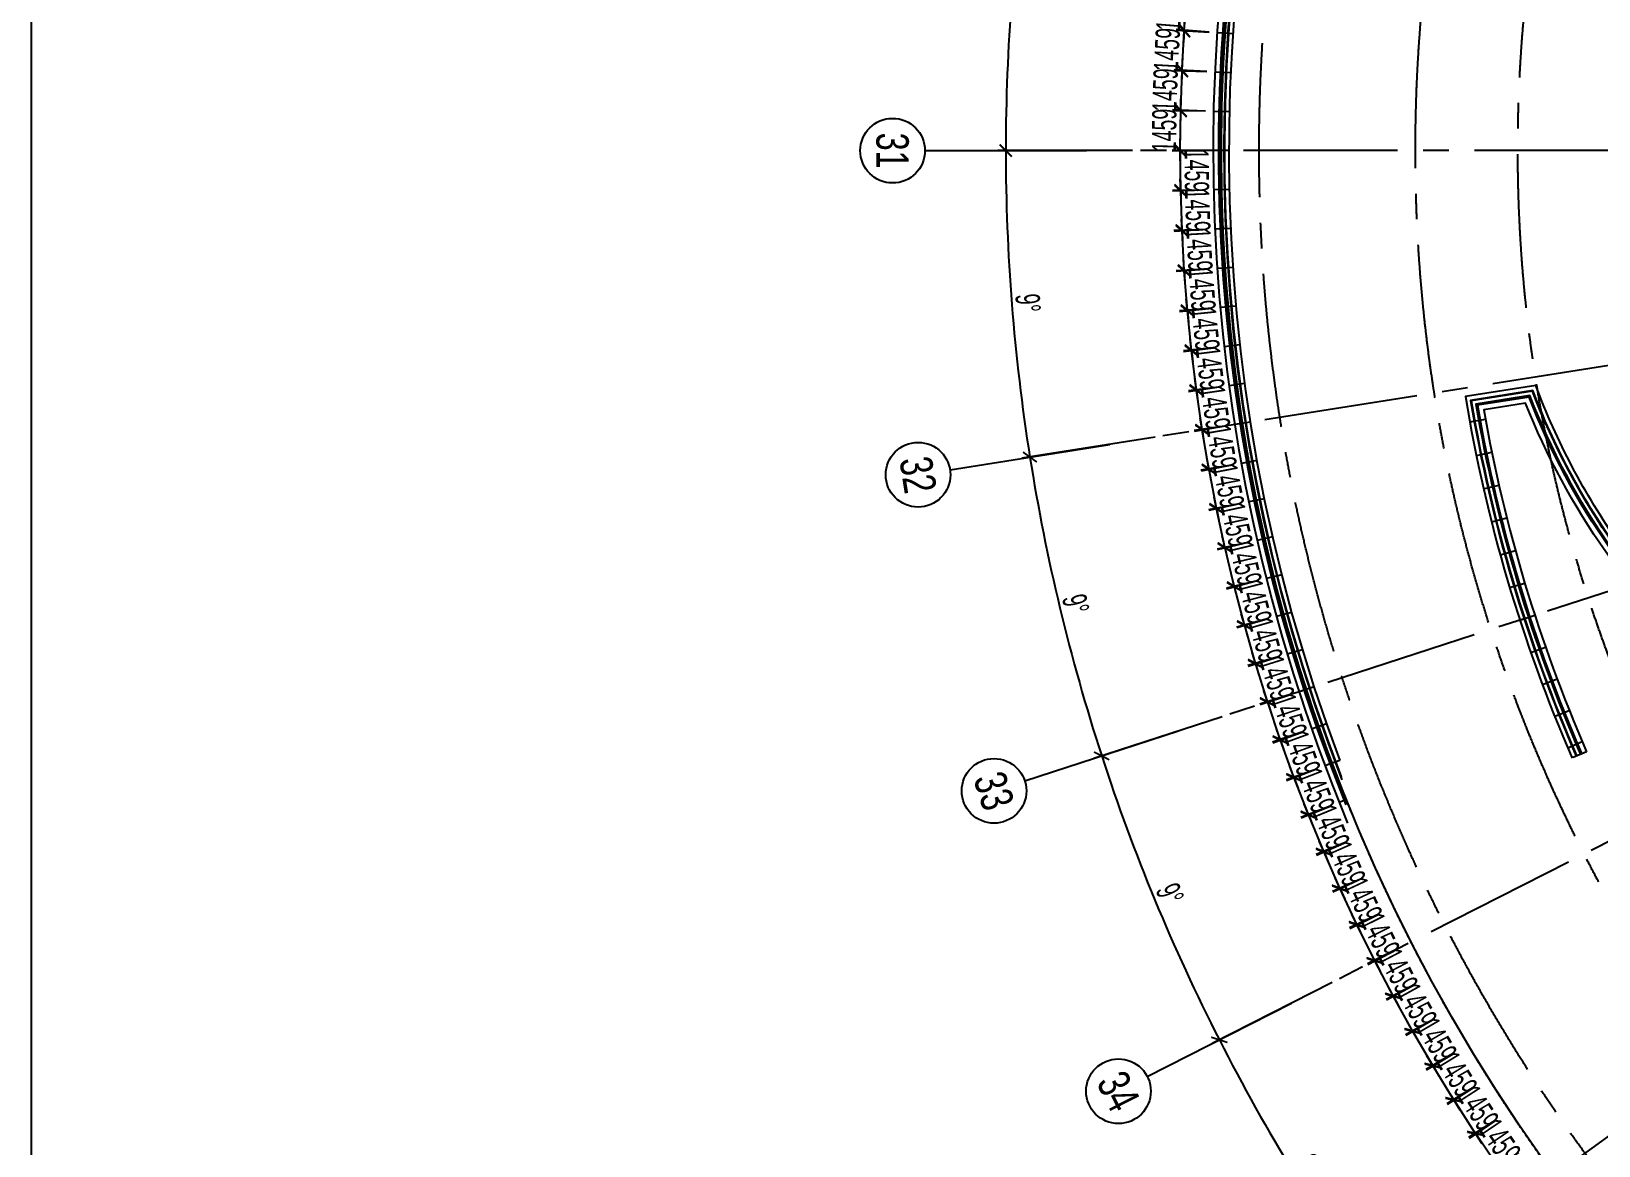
# Model space of a CAD drawing. Extents: x 104132 to 3338343, y -1228862 to 1409848.
# Drawn here: x 1136132 to 1194286, y 59794 to 101156 of the extents above; entities that cross this region are included whole.
import ezdxf
from ezdxf.enums import TextEntityAlignment as Align

# ---------------------------------------------------------------- set-up
doc = ezdxf.new("R2010")
doc.units = 0
doc.linetypes.add('CENTER', pattern=[50.8, 31.75, -6.35, 6.35, -6.35])
doc.linetypes.add('CENTER2', pattern=[28.575, 19.05, -3.175, 3.175, -3.175])
doc.layers.get('0').update_dxf_attribs({"color": 8})
doc.layers.get('Defpoints').update_dxf_attribs({"color": 8})
for name, color, linetype in [('#幕墙线-平面', 8, 'Continuous'), ('#标注', 8, 'Continuous'), ('#轴线', 8, 'CENTER2'), ('A-FLOR-UNDR', 8, 'Continuous'), ('C-SHET-SHBD', 8, 'Continuous'), ('dim', 8, 'Continuous'), ('DOTE', 8, 'CENTER')]:
    doc.layers.add(name, color=color, linetype=linetype)
doc.styles.add('JHZX', font='jrs.shx', dxfattribs={"width": 0.6, "bigfont": 'jhz.shx'})
doc.styles.add('XD2008', font='xd-hzs.shx', dxfattribs={"width": 0.7, "bigfont": 'xd-hztxt.shx'})
doc.dimstyles.new('JZBZ-300', dxfattribs={"dimscale": 300, "dimtxt": 3, "dimasz": 1.5, "dimexe": 1, "dimexo": 1, "dimgap": 0.5, "dimtad": 1, "dimdec": 0, "dimdsep": 46, "dimtxsty": 'JHZX', "dimblk1": 'ARCHTICK', "dimblk2": 'ARCHTICK', "dimsah": 1, "dimcen": 0, "dimclrd": 1, "dimclre": 1, "dimclrt": 2, "dimadec": 3, "dimazin": 2, "dimtfac": 1, "dimtdec": 0, "dimtix": 1, "dimtmove": 0, "dimatfit": 3, "dimfxl": 1, "dimtolj": 1, "dimlwd": -1, "dimlwe": -1, "dimarcsym": 1})

# ---------------------------------------------------------------- blocks, each defined once
blk = doc.blocks.new('_ARCHTICK')
at = {"color": 0, "linetype": 'ByBlock', "const_width": 0.15}
blk.add_lwpolyline([(-0.5, -0.5), (0.5, 0.5)], dxfattribs=at)
blk = doc.blocks.new('*D34')
at = {"layer": '#标注', "color": 1, "ltscale": 300, "transparency": 16777216}
for p, q in [((504305, -136708), (499367, -135926)), ((503468, -147346), (498468, -147346))]:
    blk.add_line(p, q, dxfattribs=at)
blk.add_arc((571468, -147346), 72700, 171, 180, dxfattribs=at)
at = {"layer": 'Defpoints', "color": 0, "ltscale": 300, "transparency": 16777216}
for p in [(504601, -136755), (499166, -139747), (503768, -147346), (571468, -147346)]:
    blk.add_point(p, dxfattribs=at)
at = {"layer": '#标注', "color": 1, "ltscale": 300, "transparency": 16777216, "xscale": 450, "yscale": 450, "zscale": 450}
for p, rotation in [((499663, -135973), 81.00000000000038), ((498768, -147346), 270.0000000000004)]:
    blk.add_blockref('_ARCHTICK', p, dxfattribs=dict(at, rotation=rotation))
at = {"layer": '#标注', "color": 2, "ltscale": 300, "transparency": 16777216, "insert": (498394, -141595), "char_height": 900, "attachment_point": 5, "rotation": 85.5, "style": 'JHZX'}
blk.add_mtext('\\A1;9°', dxfattribs=at)
blk = doc.blocks.new('*D35')
at = {"layer": '#标注', "color": 1, "ltscale": 300, "transparency": 16777216}
for p, q in [((503468, -147346), (498468, -147346)), ((504305, -157983), (499367, -158766))]:
    blk.add_line(p, q, dxfattribs=at)
blk.add_arc((571468, -147346), 72700, 180, 189, dxfattribs=at)
at = {"layer": 'Defpoints', "color": 0, "ltscale": 300, "transparency": 16777216}
for p in [(503768, -147346), (571468, -147346), (498867, -151151), (504601, -157937)]:
    blk.add_point(p, dxfattribs=at)
at = {"layer": '#标注', "color": 1, "ltscale": 300, "transparency": 16777216, "xscale": 450, "yscale": 450, "zscale": 450}
for p, rotation in [((498768, -147346), 90.00000000000037), ((499663, -158719), 279.0000000000001)]:
    blk.add_blockref('_ARCHTICK', p, dxfattribs=dict(at, rotation=rotation))
at = {"layer": '#标注', "color": 2, "ltscale": 300, "transparency": 16777216, "insert": (499590, -153003), "char_height": 900, "attachment_point": 5, "rotation": 274.5, "style": 'JHZX'}
blk.add_mtext('\\A1;9°', dxfattribs=at)
blk = doc.blocks.new('*D36')
at = {"layer": '#标注', "color": 1, "ltscale": 300, "transparency": 16777216}
for p, q in [((504305, -157983), (499367, -158766)), ((506796, -168359), (502041, -169904))]:
    blk.add_line(p, q, dxfattribs=at)
blk.add_arc((571468, -147346), 72700, 189, 198, dxfattribs=at)
at = {"layer": 'Defpoints', "color": 0, "ltscale": 300, "transparency": 16777216}
for p in [(571468, -147346), (504601, -157937), (500357, -162461), (507081, -168266)]:
    blk.add_point(p, dxfattribs=at)
at = {"layer": '#标注', "color": 1, "ltscale": 300, "transparency": 16777216, "xscale": 450, "yscale": 450, "zscale": 450}
for p, rotation in [((499663, -158719), 98.99999999999973), ((502326, -169811), 287.9999999999989)]:
    blk.add_blockref('_ARCHTICK', p, dxfattribs=dict(at, rotation=rotation))
at = {"layer": '#标注', "color": 2, "ltscale": 300, "transparency": 16777216, "insert": (501360, -164177), "char_height": 900, "attachment_point": 5, "rotation": 283.5, "style": 'JHZX'}
blk.add_mtext('\\A1;9°', dxfattribs=at)
blk = doc.blocks.new('*D37')
at = {"layer": '#标注', "color": 1, "ltscale": 300, "transparency": 16777216}
for p, q in [((506796, -168359), (502041, -169904)), ((510879, -178217), (506424, -180487))]:
    blk.add_line(p, q, dxfattribs=at)
blk.add_arc((571468, -147346), 72700, 198, 207, dxfattribs=at)
at = {"layer": 'Defpoints', "color": 0, "ltscale": 300, "transparency": 16777216}
for p in [(571468, -147346), (507081, -168266), (503597, -173399), (511147, -178081)]:
    blk.add_point(p, dxfattribs=at)
at = {"layer": '#标注', "color": 1, "ltscale": 300, "transparency": 16777216, "xscale": 450, "yscale": 450, "zscale": 450}
for p, rotation in [((502326, -169811), 107.9999999999992), ((506692, -180351), 297.0000000000004)]:
    blk.add_blockref('_ARCHTICK', p, dxfattribs=dict(at, rotation=rotation))
at = {"layer": '#标注', "color": 2, "ltscale": 300, "transparency": 16777216, "insert": (504856, -174937), "char_height": 900, "attachment_point": 5, "rotation": 292.5, "style": 'JHZX'}
blk.add_mtext('\\A1;9°', dxfattribs=at)
blk = doc.blocks.new('*D38')
at = {"layer": '#标注', "color": 1, "ltscale": 300, "transparency": 16777216}
for p, q in [((510879, -178217), (506424, -180487)), ((516455, -187315), (512410, -190254))]:
    blk.add_line(p, q, dxfattribs=at)
blk.add_arc((571468, -147346), 72700, 207, 216, dxfattribs=at)
at = {"layer": 'Defpoints', "color": 0, "ltscale": 300, "transparency": 16777216}
for p in [(571468, -147346), (511147, -178081), (508508, -183696), (516697, -187139)]:
    blk.add_point(p, dxfattribs=at)
at = {"layer": '#标注', "color": 1, "ltscale": 300, "transparency": 16777216, "xscale": 450, "yscale": 450, "zscale": 450}
for p, rotation in [((506692, -180351), 117.0000000000004), ((512652, -190078), 306.0000000000014)]:
    blk.add_blockref('_ARCHTICK', p, dxfattribs=dict(at, rotation=rotation))
at = {"layer": '#标注', "color": 2, "ltscale": 300, "transparency": 16777216, "insert": (509993, -185018), "char_height": 900, "attachment_point": 5, "rotation": 301.5, "style": 'JHZX'}
blk.add_mtext('\\A1;9°', dxfattribs=at)
blk = doc.blocks.new('*U1046')
blk.add_line((0, -20), (0, 0))
blk.add_circle((0, -24), 4)
at = {"style": 'JHZX', "width": 0.75}
blk.add_attdef('AXES', text='', height=4, dxfattribs=at).set_placement((0, -24), align=Align.MIDDLE_CENTER)
blk = doc.blocks.new('QWEAFSD')
at = {"layer": '#幕墙线-平面', "ltscale": 300}
for p, q in [((117342, 477115), (117918, 477220)), ((117582, 475873), (118155, 475990)), ((117850, 474636), (118420, 474767)), ((118145, 473406), (118712, 473549)), ((118468, 472183), (119032, 472338)), ((118818, 470967), (119379, 471135)), ((119196, 469759), (119752, 469940)), ((119600, 468560), (120152, 468754)), ((120031, 467371), (120579, 467577)), ((120489, 466191), (121032, 466409)), ((120974, 465023), (121511, 465252))]:
    blk.add_line(p, q, dxfattribs=at)
for points in [[(108552, 491516), (107968, 491556)], [(108471, 490073), (107887, 490099)], [(108422, 488629), (107837, 488642)], [(108406, 487183), (107821, 487183)], [(108422, 485738), (107837, 485725)], [(108471, 484293), (107887, 484267)], [(108552, 482850), (107968, 482811)], [(108665, 481409), (108083, 481357)], [(108811, 479971), (108230, 479906)], [(108989, 478537), (108409, 478458)], [(109199, 477106), (108621, 477015)], [(109441, 475681), (108866, 475577)], [(109715, 474262), (109142, 474145)], [(110021, 472850), (109451, 472719)], [(110359, 471444), (109791, 471301)], [(110727, 470046), (110164, 469891)], [(111128, 468658), (110567, 468489)], [(111559, 467278), (111002, 467097)], [(112021, 465908), (111469, 465715)], [(112514, 464549), (111966, 464344)], [(112719, 463075), (112494, 462984)]]:
    blk.add_lwpolyline(points, dxfattribs=at)
at = {"layer": 'A-FLOR-UNDR', "ltscale": 5}
for points in [[(142563, 534067, 0.209087), (117856, 496800), (118994, 496620, -0.02773), (120130, 499389, -1.115363), (133321, 491235, 0.279733), (131721, 477631, -0.912771), (122385, 472291, -0.058278), (119409, 477812), (117856, 477566, 0.0596), (121675, 464873, 0.0596)], [(140707, 533329, 0.201979), (117370, 496452), (119278, 496150, -0.031036), (120509, 499208, -1.115363), (132990, 491494, 0.279733), (131339, 477456, -0.912771), (122729, 472531, -0.061447), (119678, 478280), (117370, 477915, 0.061505), (121290, 464705, 0.061505)], [(140719, 533312, 0.201886), (117393, 496468), (119264, 496172, -0.030877), (120491, 499216, -1.115363), (133005, 491481, 0.279733), (131357, 477465, -0.912771), (122713, 472520, -0.061294), (119665, 478258), (117393, 477898, 0.061415), (121309, 464713, 0.061415)], [(140357, 532874, 0.198644), (117567, 496593), (119162, 496340, -0.029686), (120355, 499281, -1.115363), (133124, 491389, 0.279733), (131494, 477527, -0.912771), (122590, 472434, -0.060154), (119569, 478091), (117567, 477774, 0.060737), (121446, 464773)], [(140833, 533148, 0.200948), (117624, 496634), (119129, 496396, -0.029292), (120310, 499303, -1.115363), (133163, 491358, 0.279733), (131539, 477548, -0.912771), (122549, 472405, -0.059776), (119537, 478035), (117624, 477732, 0.060511), (121492, 464793)], [(137102, 530812, 0.182509), (117180, 496315), (119391, 495965, -0.032362), (120658, 499137, -1.115363), (132859, 491595, 0.279733), (131189, 477388, -0.912771), (122865, 472626, -0.062718), (119784, 478464), (117180, 478052, 0.062246), (121139, 464639)]]:
    blk.add_lwpolyline(points, format="xyb", dxfattribs=at)
at = {"layer": 'A-FLOR-UNDR'}
blk.add_lwpolyline([(121675, 464873), (121171, 464653)], dxfattribs=at)
at = {"layer": 'A-FLOR-UNDR', "ltscale": 5}
for radius, end in [(65000, 202.58664), (64800, 202.00419), (64750, 201.83199), (64600, 201.19687), (64580, 201.09026), (64415, 200.57143)]:
    blk.add_arc((172821, 487183), radius, 322.26362, end, dxfattribs=at)
blk = doc.blocks.new('*D250')
at = {"layer": '#标注', "color": 1, "ltscale": 300, "transparency": 16777216}
for p, q in [((332667, -336102), (331652, -336788)), ((331900, -336620), (331648, -336247)), ((332717, -337828), (331900, -336620)), ((333484, -337310), (332469, -337996)), ((332717, -337828), (332970, -338201))]:
    blk.add_line(p, q, dxfattribs=at)
at = {"layer": 'Defpoints', "color": 0, "ltscale": 300, "transparency": 16777216}
for p in [(332915, -335933), (331900, -336620), (333732, -337142)]:
    blk.add_point(p, dxfattribs=at)
at = {"layer": '#标注', "color": 1, "ltscale": 300, "transparency": 16777216, "xscale": 450, "yscale": 450, "zscale": 450}
for p, rotation in [((331900, -336620), 304.0714285713916), ((332717, -337828), 124.0714285713916)]:
    blk.add_blockref('_ARCHTICK', p, dxfattribs=dict(at, rotation=rotation))
at = {"layer": '#标注', "color": 2, "ltscale": 300, "transparency": 16777216, "insert": (332806, -336888), "char_height": 900, "attachment_point": 5, "rotation": 304.07143, "style": 'JHZX'}
blk.add_mtext('\\A1;1459', dxfattribs=at)
blk = doc.blocks.new('*D251')
at = {"layer": '#标注', "color": 1, "ltscale": 300, "transparency": 16777216}
for p, q in [((331873, -334870), (330843, -335533)), ((331095, -335371), (330852, -334992)), ((331885, -336597), (331095, -335371)), ((332663, -336096), (331633, -336759)), ((331885, -336597), (332129, -336975))]:
    blk.add_line(p, q, dxfattribs=at)
at = {"layer": 'Defpoints', "color": 0, "ltscale": 300, "transparency": 16777216}
for p in [(332125, -334707), (331095, -335371), (332915, -335933)]:
    blk.add_point(p, dxfattribs=at)
at = {"layer": '#标注', "color": 1, "ltscale": 300, "transparency": 16777216, "xscale": 450, "yscale": 450, "zscale": 450}
for p, rotation in [((331095, -335371), 302.7857142856767), ((331885, -336597), 122.7857142856767)]:
    blk.add_blockref('_ARCHTICK', p, dxfattribs=dict(at, rotation=rotation))
at = {"layer": '#标注', "color": 2, "ltscale": 300, "transparency": 16777216, "insert": (331995, -335659), "char_height": 900, "attachment_point": 5, "rotation": 302.78571, "style": 'JHZX'}
blk.add_mtext('\\A1;1459', dxfattribs=at)
blk = doc.blocks.new('*D252')
at = {"layer": '#标注', "color": 1, "ltscale": 300, "transparency": 16777216}
for p, q in [((331108, -333620), (330063, -334261)), ((330319, -334104), (330083, -333720)), ((331081, -335347), (330319, -334104)), ((331870, -334864), (330825, -335504)), ((331081, -335347), (331316, -335731))]:
    blk.add_line(p, q, dxfattribs=at)
at = {"layer": 'Defpoints', "color": 0, "ltscale": 300, "transparency": 16777216}
for p in [(331363, -333464), (330319, -334104), (332125, -334707)]:
    blk.add_point(p, dxfattribs=at)
at = {"layer": '#标注', "color": 1, "ltscale": 300, "transparency": 16777216, "xscale": 450, "yscale": 450, "zscale": 450}
for p, rotation in [((330319, -334104), 301.4999999999602), ((331081, -335347), 121.4999999999602)]:
    blk.add_blockref('_ARCHTICK', p, dxfattribs=dict(at, rotation=rotation))
at = {"layer": '#标注', "color": 2, "ltscale": 300, "transparency": 16777216, "insert": (331211, -334412), "char_height": 900, "attachment_point": 5, "rotation": 301.5, "style": 'JHZX'}
blk.add_mtext('\\A1;1459', dxfattribs=at)
blk = doc.blocks.new('*D253')
at = {"layer": '#标注', "color": 1, "ltscale": 300, "transparency": 16777216}
for p, q in [((330370, -332354), (329311, -332971)), ((329570, -332820), (329344, -332431)), ((330304, -334080), (329570, -332820)), ((331104, -333615), (330045, -334231)), ((330304, -334080), (330531, -334469))]:
    blk.add_line(p, q, dxfattribs=at)
at = {"layer": 'Defpoints', "color": 0, "ltscale": 300, "transparency": 16777216}
for p in [(330629, -332203), (329570, -332820), (331363, -333464)]:
    blk.add_point(p, dxfattribs=at)
at = {"layer": '#标注', "color": 1, "ltscale": 300, "transparency": 16777216, "xscale": 450, "yscale": 450, "zscale": 450}
for p, rotation in [((329570, -332820), 300.2142857142496), ((330304, -334080), 120.2142857142496)]:
    blk.add_blockref('_ARCHTICK', p, dxfattribs=dict(at, rotation=rotation))
at = {"layer": '#标注', "color": 2, "ltscale": 300, "transparency": 16777216, "insert": (330456, -333148), "char_height": 900, "attachment_point": 5, "rotation": 300.21429, "style": 'JHZX'}
blk.add_mtext('\\A1;1459', dxfattribs=at)
blk = doc.blocks.new('*D254')
at = {"layer": '#标注', "color": 1, "ltscale": 300, "transparency": 16777216}
for p, q in [((329661, -331072), (328589, -331664)), ((328851, -331519), (328634, -331125)), ((329557, -332796), (328851, -331519)), ((330367, -332348), (329294, -332941)), ((329557, -332796), (329775, -333190))]:
    blk.add_line(p, q, dxfattribs=at)
at = {"layer": 'Defpoints', "color": 0, "ltscale": 300, "transparency": 16777216}
for p in [(329924, -330927), (328851, -331519), (330629, -332203)]:
    blk.add_point(p, dxfattribs=at)
at = {"layer": '#标注', "color": 1, "ltscale": 300, "transparency": 16777216, "xscale": 450, "yscale": 450, "zscale": 450}
for p, rotation in [((328851, -331519), 298.9285714285406), ((329557, -332796), 118.9285714285406)]:
    blk.add_blockref('_ARCHTICK', p, dxfattribs=dict(at, rotation=rotation))
at = {"layer": '#标注', "color": 2, "ltscale": 300, "transparency": 16777216, "insert": (329729, -331867), "char_height": 900, "attachment_point": 5, "rotation": 298.92857, "style": 'JHZX'}
blk.add_mtext('\\A1;1459', dxfattribs=at)
blk = doc.blocks.new('*D255')
at = {"layer": '#标注', "color": 1, "ltscale": 300, "transparency": 16777216}
for p, q in [((328981, -329774), (327896, -330342)), ((328162, -330203), (327953, -329804)), ((328838, -331495), (328162, -330203)), ((329658, -331066), (328573, -331634)), ((328838, -331495), (329047, -331894))]:
    blk.add_line(p, q, dxfattribs=at)
at = {"layer": 'Defpoints', "color": 0, "ltscale": 300, "transparency": 16777216}
for p in [(329247, -329635), (328162, -330203), (329924, -330927)]:
    blk.add_point(p, dxfattribs=at)
at = {"layer": '#标注', "color": 1, "ltscale": 300, "transparency": 16777216, "xscale": 450, "yscale": 450, "zscale": 450}
for p, rotation in [((328162, -330203), 297.6428571428206), ((328838, -331495), 117.6428571428206)]:
    blk.add_blockref('_ARCHTICK', p, dxfattribs=dict(at, rotation=rotation))
at = {"layer": '#标注', "color": 2, "ltscale": 300, "transparency": 16777216, "insert": (329032, -330571), "char_height": 900, "attachment_point": 5, "rotation": 297.64286, "style": 'JHZX'}
blk.add_mtext('\\A1;1459', dxfattribs=at)
blk = doc.blocks.new('*D256')
at = {"layer": '#标注', "color": 1, "ltscale": 300, "transparency": 16777216}
for p, q in [((328331, -328461), (327233, -329005)), ((327502, -328872), (327302, -328468)), ((328149, -330179), (327502, -328872)), ((328978, -329768), (327880, -330312)), ((328149, -330179), (328349, -330582))]:
    blk.add_line(p, q, dxfattribs=at)
at = {"layer": 'Defpoints', "color": 0, "ltscale": 300, "transparency": 16777216}
for p in [(328600, -328328), (327502, -328872), (329247, -329635)]:
    blk.add_point(p, dxfattribs=at)
at = {"layer": '#标注', "color": 1, "ltscale": 300, "transparency": 16777216, "xscale": 450, "yscale": 450, "zscale": 450}
for p, rotation in [((327502, -328872), 296.3571428571091), ((328149, -330179), 116.3571428571091)]:
    blk.add_blockref('_ARCHTICK', p, dxfattribs=dict(at, rotation=rotation))
at = {"layer": '#标注', "color": 2, "ltscale": 300, "transparency": 16777216, "insert": (328363, -329259), "char_height": 900, "attachment_point": 5, "rotation": 296.35714, "style": 'JHZX'}
blk.add_mtext('\\A1;1459', dxfattribs=at)
blk = doc.blocks.new('*D257')
at = {"layer": '#标注', "color": 1, "ltscale": 300, "transparency": 16777216}
for p, q in [((327710, -327134), (326600, -327653)), ((326872, -327526), (326681, -327118)), ((327490, -328847), (326872, -327526)), ((328328, -328455), (327218, -328974)), ((327490, -328847), (327680, -329254))]:
    blk.add_line(p, q, dxfattribs=at)
at = {"layer": 'Defpoints', "color": 0, "ltscale": 300, "transparency": 16777216}
for p in [(327981, -327006), (326872, -327526), (328600, -328328)]:
    blk.add_point(p, dxfattribs=at)
at = {"layer": '#标注', "color": 1, "ltscale": 300, "transparency": 16777216, "xscale": 450, "yscale": 450, "zscale": 450}
for p, rotation in [((326872, -327526), 295.0714285713975), ((327490, -328847), 115.0714285713975)]:
    blk.add_blockref('_ARCHTICK', p, dxfattribs=dict(at, rotation=rotation))
at = {"layer": '#标注', "color": 2, "ltscale": 300, "transparency": 16777216, "insert": (327724, -327932), "char_height": 900, "attachment_point": 5, "rotation": 295.07143, "style": 'JHZX'}
blk.add_mtext('\\A1;1459', dxfattribs=at)
blk = doc.blocks.new('*D258')
at = {"layer": '#标注', "color": 1, "ltscale": 300, "transparency": 16777216}
for p, q in [((327119, -325793), (325997, -326287)), ((326272, -326166), (326090, -325754)), ((326860, -327501), (326272, -326166)), ((327707, -327127), (326586, -327622)), ((326860, -327501), (327042, -327912))]:
    blk.add_line(p, q, dxfattribs=at)
at = {"layer": 'Defpoints', "color": 0, "ltscale": 300, "transparency": 16777216}
for p in [(326272, -326166), (327393, -325672), (327981, -327006)]:
    blk.add_point(p, dxfattribs=at)
at = {"layer": '#标注', "color": 1, "ltscale": 300, "transparency": 16777216, "xscale": 450, "yscale": 450, "zscale": 450}
for p, rotation in [((326272, -326166), 293.7857142856848), ((326860, -327501), 113.7857142856848)]:
    blk.add_blockref('_ARCHTICK', p, dxfattribs=dict(at, rotation=rotation))
at = {"layer": '#标注', "color": 2, "ltscale": 300, "transparency": 16777216, "insert": (327115, -326591), "char_height": 900, "attachment_point": 5, "rotation": 293.78571, "style": 'JHZX'}
blk.add_mtext('\\A1;1459', dxfattribs=at)
blk = doc.blocks.new('*D259')
at = {"layer": '#标注', "color": 1, "ltscale": 300, "transparency": 16777216}
for p, q in [((326558, -324439), (325426, -324908)), ((325703, -324793), (325531, -324377)), ((326261, -326141), (325703, -324793)), ((327116, -325787), (325984, -326255)), ((326261, -326141), (326433, -326556))]:
    blk.add_line(p, q, dxfattribs=at)
at = {"layer": 'Defpoints', "color": 0, "ltscale": 300, "transparency": 16777216}
for p in [(326835, -324324), (325703, -324793), (327393, -325672)]:
    blk.add_point(p, dxfattribs=at)
at = {"layer": '#标注', "color": 1, "ltscale": 300, "transparency": 16777216, "xscale": 450, "yscale": 450, "zscale": 450}
for p, rotation in [((325703, -324793), 292.4999999999685), ((326261, -326141), 112.4999999999685)]:
    blk.add_blockref('_ARCHTICK', p, dxfattribs=dict(at, rotation=rotation))
at = {"layer": '#标注', "color": 2, "ltscale": 300, "transparency": 16777216, "insert": (326536, -325237), "char_height": 900, "attachment_point": 5, "rotation": 292.5, "style": 'JHZX'}
blk.add_mtext('\\A1;1459', dxfattribs=at)
blk = doc.blocks.new('*D260')
at = {"layer": '#标注', "color": 1, "ltscale": 300, "transparency": 16777216}
for p, q in [((326028, -323073), (324885, -323516)), ((325165, -323408), (325002, -322988)), ((325693, -324768), (325165, -323408)), ((326555, -324433), (325413, -324876)), ((325693, -324768), (325856, -325187))]:
    blk.add_line(p, q, dxfattribs=at)
at = {"layer": 'Defpoints', "color": 0, "ltscale": 300, "transparency": 16777216}
for p in [(326307, -322965), (325165, -323408), (326835, -324324)]:
    blk.add_point(p, dxfattribs=at)
at = {"layer": '#标注', "color": 1, "ltscale": 300, "transparency": 16777216, "xscale": 450, "yscale": 450, "zscale": 450}
for p, rotation in [((325165, -323408), 291.2142857142547), ((325693, -324768), 111.2142857142547)]:
    blk.add_blockref('_ARCHTICK', p, dxfattribs=dict(at, rotation=rotation))
at = {"layer": '#标注', "color": 2, "ltscale": 300, "transparency": 16777216, "insert": (325988, -323871), "char_height": 900, "attachment_point": 5, "rotation": 291.21429, "style": 'JHZX'}
blk.add_mtext('\\A1;1459', dxfattribs=at)
blk = doc.blocks.new('*D261')
at = {"layer": '#标注', "color": 1, "ltscale": 300, "transparency": 16777216}
for p, q in [((324658, -322011), (324505, -321588)), ((325528, -321696), (324376, -322113)), ((325155, -323382), (324658, -322011)), ((326025, -323067), (324873, -323484)), ((325155, -323382), (325309, -323805))]:
    blk.add_line(p, q, dxfattribs=at)
at = {"layer": 'Defpoints', "color": 0, "ltscale": 300, "transparency": 16777216}
for p in [(324658, -322011), (325810, -321593), (326307, -322965)]:
    blk.add_point(p, dxfattribs=at)
at = {"layer": '#标注', "color": 1, "ltscale": 300, "transparency": 16777216, "xscale": 450, "yscale": 450, "zscale": 450}
for p, rotation in [((324658, -322011), 289.9285714285412), ((325155, -323382), 109.9285714285412)]:
    blk.add_blockref('_ARCHTICK', p, dxfattribs=dict(at, rotation=rotation))
at = {"layer": '#标注', "color": 2, "ltscale": 300, "transparency": 16777216, "insert": (325471, -322492), "char_height": 900, "attachment_point": 5, "rotation": 289.92857, "style": 'JHZX'}
blk.add_mtext('\\A1;1459', dxfattribs=at)
blk = doc.blocks.new('*D262')
at = {"layer": '#标注', "color": 1, "ltscale": 300, "transparency": 16777216}
for p, q in [((325060, -320307), (323899, -320699)), ((324183, -320603), (324039, -320177)), ((324649, -321985), (324183, -320603)), ((325526, -321689), (324365, -322081)), ((324649, -321985), (324793, -322411))]:
    blk.add_line(p, q, dxfattribs=at)
at = {"layer": 'Defpoints', "color": 0, "ltscale": 300, "transparency": 16777216}
for p in [(325344, -320211), (324183, -320603), (325810, -321593)]:
    blk.add_point(p, dxfattribs=at)
at = {"layer": '#标注', "color": 1, "ltscale": 300, "transparency": 16777216, "xscale": 450, "yscale": 450, "zscale": 450}
for p, rotation in [((324183, -320603), 288.6428571428278), ((324649, -321985), 108.6428571428279)]:
    blk.add_blockref('_ARCHTICK', p, dxfattribs=dict(at, rotation=rotation))
at = {"layer": '#标注', "color": 2, "ltscale": 300, "transparency": 16777216, "insert": (324984, -321102), "char_height": 900, "attachment_point": 5, "rotation": 288.64286, "style": 'JHZX'}
blk.add_mtext('\\A1;1459', dxfattribs=at)
blk = doc.blocks.new('*D263')
at = {"layer": '#标注', "color": 1, "ltscale": 300, "transparency": 16777216}
for p, q in [((324622, -318909), (323453, -319274)), ((323739, -319185), (323605, -318755)), ((324174, -320577), (323739, -319185)), ((325057, -320301), (323888, -320666)), ((324174, -320577), (324309, -321006))]:
    blk.add_line(p, q, dxfattribs=at)
at = {"layer": 'Defpoints', "color": 0, "ltscale": 300, "transparency": 16777216}
for p in [(323739, -319185), (324909, -318819), (325344, -320211)]:
    blk.add_point(p, dxfattribs=at)
at = {"layer": '#标注', "color": 1, "ltscale": 300, "transparency": 16777216, "xscale": 450, "yscale": 450, "zscale": 450}
for p, rotation in [((323739, -319185), 287.3571428571151), ((324174, -320577), 107.3571428571151)]:
    blk.add_blockref('_ARCHTICK', p, dxfattribs=dict(at, rotation=rotation))
at = {"layer": '#标注', "color": 2, "ltscale": 300, "transparency": 16777216, "insert": (324529, -319702), "char_height": 900, "attachment_point": 5, "rotation": 287.35714, "style": 'JHZX'}
blk.add_mtext('\\A1;1459', dxfattribs=at)
blk = doc.blocks.new('*D264')
at = {"layer": '#标注', "color": 1, "ltscale": 300, "transparency": 16777216}
for p, q in [((324217, -317501), (323039, -317840)), ((323328, -317757), (323203, -317324)), ((323731, -319158), (323328, -317757)), ((324620, -318902), (323443, -319241)), ((323731, -319158), (323856, -319591))]:
    blk.add_line(p, q, dxfattribs=at)
at = {"layer": 'Defpoints', "color": 0, "ltscale": 300, "transparency": 16777216}
for p in [(324505, -317418), (323328, -317757), (324909, -318819)]:
    blk.add_point(p, dxfattribs=at)
at = {"layer": '#标注', "color": 1, "ltscale": 300, "transparency": 16777216, "xscale": 450, "yscale": 450, "zscale": 450}
for p, rotation in [((323328, -317757), 286.0714285714035), ((323731, -319158), 106.0714285714035)]:
    blk.add_blockref('_ARCHTICK', p, dxfattribs=dict(at, rotation=rotation))
at = {"layer": '#标注', "color": 2, "ltscale": 300, "transparency": 16777216, "insert": (324106, -318291), "char_height": 900, "attachment_point": 5, "rotation": 286.07143, "style": 'JHZX'}
blk.add_mtext('\\A1;1459', dxfattribs=at)
blk = doc.blocks.new('*D265')
at = {"layer": '#标注', "color": 1, "ltscale": 300, "transparency": 16777216}
for p, q in [((323843, -316084), (322658, -316397)), ((322948, -316320), (322833, -315885)), ((323320, -317730), (322948, -316320)), ((324215, -317494), (323030, -317807)), ((323320, -317730), (323435, -318165))]:
    blk.add_line(p, q, dxfattribs=at)
at = {"layer": 'Defpoints', "color": 0, "ltscale": 300, "transparency": 16777216}
for p in [(322948, -316320), (324133, -316007), (324505, -317418)]:
    blk.add_point(p, dxfattribs=at)
at = {"layer": '#标注', "color": 1, "ltscale": 300, "transparency": 16777216, "xscale": 450, "yscale": 450, "zscale": 450}
for p, rotation in [((322948, -316320), 284.7857142856896), ((323320, -317730), 104.7857142856896)]:
    blk.add_blockref('_ARCHTICK', p, dxfattribs=dict(at, rotation=rotation))
at = {"layer": '#标注', "color": 2, "ltscale": 300, "transparency": 16777216, "insert": (323714, -316872), "char_height": 900, "attachment_point": 5, "rotation": 284.78571, "style": 'JHZX'}
blk.add_mtext('\\A1;1459', dxfattribs=at)
blk = doc.blocks.new('*D266')
at = {"layer": '#标注', "color": 1, "ltscale": 300, "transparency": 16777216}
for p, q in [((322601, -314875), (322496, -314438)), ((323500, -314659), (322309, -314945)), ((322941, -316293), (322601, -314875)), ((323841, -316077), (322650, -316363)), ((322941, -316293), (323046, -316731))]:
    blk.add_line(p, q, dxfattribs=at)
at = {"layer": 'Defpoints', "color": 0, "ltscale": 300, "transparency": 16777216}
for p in [(323792, -314589), (322601, -314875), (324133, -316007)]:
    blk.add_point(p, dxfattribs=at)
at = {"layer": '#标注', "color": 1, "ltscale": 300, "transparency": 16777216, "xscale": 450, "yscale": 450, "zscale": 450}
for p, rotation in [((322601, -314875), 283.4999999999703), ((322941, -316293), 103.4999999999703)]:
    blk.add_blockref('_ARCHTICK', p, dxfattribs=dict(at, rotation=rotation))
at = {"layer": '#标注', "color": 2, "ltscale": 300, "transparency": 16777216, "insert": (323354, -315444), "char_height": 900, "attachment_point": 5, "rotation": 283.5, "style": 'JHZX'}
blk.add_mtext('\\A1;1459', dxfattribs=at)
blk = doc.blocks.new('*D267')
at = {"layer": '#标注', "color": 1, "ltscale": 300, "transparency": 16777216}
for p, q in [((323190, -313227), (321993, -313486)), ((322286, -313423), (322191, -312983)), ((322595, -314848), (322286, -313423)), ((323499, -314653), (322301, -314912)), ((322595, -314848), (322690, -315288))]:
    blk.add_line(p, q, dxfattribs=at)
at = {"layer": 'Defpoints', "color": 0, "ltscale": 300, "transparency": 16777216}
for p in [(322286, -313423), (323484, -313163), (323792, -314589)]:
    blk.add_point(p, dxfattribs=at)
at = {"layer": '#标注', "color": 1, "ltscale": 300, "transparency": 16777216, "xscale": 450, "yscale": 450, "zscale": 450}
for p, rotation in [((322286, -313423), 282.2142857142512), ((322595, -314848), 102.2142857142512)]:
    blk.add_blockref('_ARCHTICK', p, dxfattribs=dict(at, rotation=rotation))
at = {"layer": '#标注', "color": 2, "ltscale": 300, "transparency": 16777216, "insert": (323027, -314009), "char_height": 900, "attachment_point": 5, "rotation": 282.21429, "style": 'JHZX'}
blk.add_mtext('\\A1;1459', dxfattribs=at)
blk = doc.blocks.new('*D268')
at = {"layer": '#标注', "color": 1, "ltscale": 300, "transparency": 16777216}
for p, q in [((322004, -311964), (321919, -311522)), ((322913, -311788), (321709, -312021)), ((322281, -313396), (322004, -311964)), ((323189, -313220), (321986, -313453)), ((322281, -313396), (322366, -313838))]:
    blk.add_line(p, q, dxfattribs=at)
at = {"layer": 'Defpoints', "color": 0, "ltscale": 300, "transparency": 16777216}
for p in [(322004, -311964), (323207, -311731), (323484, -313163)]:
    blk.add_point(p, dxfattribs=at)
at = {"layer": '#标注', "color": 1, "ltscale": 300, "transparency": 16777216, "xscale": 450, "yscale": 450, "zscale": 450}
for p, rotation in [((322004, -311964), 280.9285714285499), ((322281, -313396), 100.9285714285499)]:
    blk.add_blockref('_ARCHTICK', p, dxfattribs=dict(at, rotation=rotation))
at = {"layer": '#标注', "color": 2, "ltscale": 300, "transparency": 16777216, "insert": (322731, -312566), "char_height": 900, "attachment_point": 5, "rotation": 280.92857, "style": 'JHZX'}
blk.add_mtext('\\A1;1459', dxfattribs=at)
blk = doc.blocks.new('*D269')
at = {"layer": '#标注', "color": 1, "ltscale": 300, "transparency": 16777216}
for p, q in [((322667, -310344), (321459, -310549)), ((321755, -310499), (321679, -310055)), ((321999, -311937), (321755, -310499)), ((322911, -311782), (321703, -311987)), ((321999, -311937), (322074, -312380))]:
    blk.add_line(p, q, dxfattribs=at)
at = {"layer": 'Defpoints', "color": 0, "ltscale": 300, "transparency": 16777216}
for p in [(321755, -310499), (322963, -310293), (323207, -311731)]:
    blk.add_point(p, dxfattribs=at)
at = {"layer": '#标注', "color": 1, "ltscale": 300, "transparency": 16777216, "xscale": 450, "yscale": 450, "zscale": 450}
for p, rotation in [((321755, -310499), 279.6428571428341), ((321999, -311937), 99.6428571428341)]:
    blk.add_blockref('_ARCHTICK', p, dxfattribs=dict(at, rotation=rotation))
at = {"layer": '#标注', "color": 2, "ltscale": 300, "transparency": 16777216, "insert": (322468, -311117), "char_height": 900, "attachment_point": 5, "rotation": 279.64286, "style": 'JHZX'}
blk.add_mtext('\\A1;1459', dxfattribs=at)
blk = doc.blocks.new('*D270')
at = {"layer": '#标注', "color": 1, "ltscale": 300, "transparency": 16777216}
for p, q in [((321538, -309028), (321473, -308583)), ((322454, -308894), (321242, -309072)), ((321750, -310471), (321538, -309028)), ((322666, -310337), (321454, -310515)), ((321750, -310471), (321816, -310917))]:
    blk.add_line(p, q, dxfattribs=at)
at = {"layer": 'Defpoints', "color": 0, "ltscale": 300, "transparency": 16777216}
for p in [(321538, -309028), (322751, -308850), (322963, -310293)]:
    blk.add_point(p, dxfattribs=at)
at = {"layer": '#标注', "color": 1, "ltscale": 300, "transparency": 16777216, "xscale": 450, "yscale": 450, "zscale": 450}
for p, rotation in [((321538, -309028), 278.357142857125), ((321750, -310471), 98.35714285712496)]:
    blk.add_blockref('_ARCHTICK', p, dxfattribs=dict(at, rotation=rotation))
at = {"layer": '#标注', "color": 2, "ltscale": 300, "transparency": 16777216, "insert": (322238, -309663), "char_height": 900, "attachment_point": 5, "rotation": 278.35714, "style": 'JHZX'}
blk.add_mtext('\\A1;1459', dxfattribs=at)
blk = doc.blocks.new('*D271')
at = {"layer": '#标注', "color": 1, "ltscale": 300, "transparency": 16777216}
for p, q in [((322273, -307440), (321058, -307591)), ((321355, -307554), (321300, -307107)), ((321535, -309001), (321355, -307554)), ((322453, -308887), (321237, -309038)), ((321535, -309001), (321590, -309448))]:
    blk.add_line(p, q, dxfattribs=at)
at = {"layer": 'Defpoints', "color": 0, "ltscale": 300, "transparency": 16777216}
for p in [(321355, -307554), (322571, -307403), (322751, -308850)]:
    blk.add_point(p, dxfattribs=at)
at = {"layer": '#标注', "color": 1, "ltscale": 300, "transparency": 16777216, "xscale": 450, "yscale": 450, "zscale": 450}
for p, rotation in [((321355, -307554), 277.0714285714004), ((321535, -309001), 97.07142857140036)]:
    blk.add_blockref('_ARCHTICK', p, dxfattribs=dict(at, rotation=rotation))
at = {"layer": '#标注', "color": 2, "ltscale": 300, "transparency": 16777216, "insert": (322040, -308204), "char_height": 900, "attachment_point": 5, "rotation": 277.07143, "style": 'JHZX'}
blk.add_mtext('\\A1;1459', dxfattribs=at)
blk = doc.blocks.new('*D272')
at = {"layer": '#标注', "color": 1, "ltscale": 300, "transparency": 16777216}
for p, q in [((321205, -306075), (321160, -305628)), ((322126, -305982), (320907, -306105)), ((321352, -307526), (321205, -306075)), ((322273, -307433), (321054, -307557)), ((321352, -307526), (321398, -307974))]:
    blk.add_line(p, q, dxfattribs=at)
at = {"layer": 'Defpoints', "color": 0, "ltscale": 300, "transparency": 16777216}
for p in [(321205, -306075), (322424, -305952), (322571, -307403)]:
    blk.add_point(p, dxfattribs=at)
at = {"layer": '#标注', "color": 1, "ltscale": 300, "transparency": 16777216, "xscale": 450, "yscale": 450, "zscale": 450}
for p, rotation in [((321205, -306075), 275.7857142856965), ((321352, -307526), 95.78571428569643)]:
    blk.add_blockref('_ARCHTICK', p, dxfattribs=dict(at, rotation=rotation))
at = {"layer": '#标注', "color": 2, "ltscale": 300, "transparency": 16777216, "insert": (321876, -306740), "char_height": 900, "attachment_point": 5, "rotation": 275.78571, "style": 'JHZX'}
blk.add_mtext('\\A1;1459', dxfattribs=at)
blk = doc.blocks.new('*D273')
at = {"layer": '#标注', "color": 1, "ltscale": 300, "transparency": 16777216}
for p, q in [((321088, -304594), (321053, -304145)), ((322011, -304521), (320789, -304617)), ((321203, -306048), (321088, -304594)), ((322125, -305975), (320904, -306071)), ((321203, -306048), (321238, -306496))]:
    blk.add_line(p, q, dxfattribs=at)
at = {"layer": 'Defpoints', "color": 0, "ltscale": 300, "transparency": 16777216}
for p in [(321088, -304594), (322310, -304498), (322424, -305952)]:
    blk.add_point(p, dxfattribs=at)
at = {"layer": '#标注', "color": 1, "ltscale": 300, "transparency": 16777216, "xscale": 450, "yscale": 450, "zscale": 450}
for p, rotation in [((321088, -304594), 274.4999999999751), ((321203, -306048), 94.49999999997509)]:
    blk.add_blockref('_ARCHTICK', p, dxfattribs=dict(at, rotation=rotation))
at = {"layer": '#标注', "color": 2, "ltscale": 300, "transparency": 16777216, "insert": (321744, -305274), "char_height": 900, "attachment_point": 5, "rotation": 274.5, "style": 'JHZX'}
blk.add_mtext('\\A1;1459', dxfattribs=at)
blk = doc.blocks.new('*D274')
at = {"layer": '#标注', "color": 1, "ltscale": 300, "transparency": 16777216}
for p, q in [((321005, -303110), (320979, -302661)), ((321928, -303058), (320705, -303127)), ((321086, -304566), (321005, -303110)), ((322010, -304514), (320787, -304583)), ((321086, -304566), (321112, -305016))]:
    blk.add_line(p, q, dxfattribs=at)
at = {"layer": 'Defpoints', "color": 0, "ltscale": 300, "transparency": 16777216}
for p in [(321005, -303110), (322228, -303041), (322310, -304498)]:
    blk.add_point(p, dxfattribs=at)
at = {"layer": '#标注', "color": 1, "ltscale": 300, "transparency": 16777216, "xscale": 450, "yscale": 450, "zscale": 450}
for p, rotation in [((321005, -303110), 273.2142857142585), ((321086, -304566), 93.21428571425851)]:
    blk.add_blockref('_ARCHTICK', p, dxfattribs=dict(at, rotation=rotation))
at = {"layer": '#标注', "color": 2, "ltscale": 300, "transparency": 16777216, "insert": (321645, -303805), "char_height": 900, "attachment_point": 5, "rotation": 273.21429, "style": 'JHZX'}
blk.add_mtext('\\A1;1459', dxfattribs=at)
blk = doc.blocks.new('*D275')
at = {"layer": '#标注', "color": 1, "ltscale": 300, "transparency": 16777216}
for p, q in [((320954, -301625), (320939, -301175)), ((321879, -301594), (320654, -301635)), ((321003, -303083), (320954, -301625)), ((321928, -303051), (320704, -303093)), ((321003, -303083), (321018, -303532))]:
    blk.add_line(p, q, dxfattribs=at)
at = {"layer": 'Defpoints', "color": 0, "ltscale": 300, "transparency": 16777216}
for p in [(320954, -301625), (322179, -301584), (322228, -303041)]:
    blk.add_point(p, dxfattribs=at)
at = {"layer": '#标注', "color": 1, "ltscale": 300, "transparency": 16777216, "xscale": 450, "yscale": 450, "zscale": 450}
for p, rotation in [((320954, -301625), 271.9285714285534), ((321003, -303083), 91.92857142855344)]:
    blk.add_blockref('_ARCHTICK', p, dxfattribs=dict(at, rotation=rotation))
at = {"layer": '#标注', "color": 2, "ltscale": 300, "transparency": 16777216, "insert": (321578, -302334), "char_height": 900, "attachment_point": 5, "rotation": 271.92857, "style": 'JHZX'}
blk.add_mtext('\\A1;1459', dxfattribs=at)
blk = doc.blocks.new('*D276')
at = {"layer": '#标注', "color": 1, "ltscale": 300, "transparency": 16777216}
for p, q in [((320937, -300139), (320932, -299689)), ((321863, -300129), (320637, -300142)), ((320954, -301597), (320937, -300139)), ((321879, -301587), (320654, -301601)), ((320954, -301597), (320959, -302047))]:
    blk.add_line(p, q, dxfattribs=at)
at = {"layer": 'Defpoints', "color": 0, "ltscale": 300, "transparency": 16777216}
for p in [(320937, -300139), (322162, -300125), (322179, -301584)]:
    blk.add_point(p, dxfattribs=at)
at = {"layer": '#标注', "color": 1, "ltscale": 300, "transparency": 16777216, "xscale": 450, "yscale": 450, "zscale": 450}
for p, rotation in [((320937, -300139), 270.6428571428331), ((320954, -301597), 90.64285714283304)]:
    blk.add_blockref('_ARCHTICK', p, dxfattribs=dict(at, rotation=rotation))
at = {"layer": '#标注', "color": 2, "ltscale": 300, "transparency": 16777216, "insert": (321545, -300861), "char_height": 900, "attachment_point": 5, "rotation": 270.64286, "style": 'JHZX'}
blk.add_mtext('\\A1;1459', dxfattribs=at)
blk = doc.blocks.new('*D277')
at = {"layer": '#标注', "color": 1, "ltscale": 300, "transparency": 16777216}
for p, q in [((320954, -298653), (320959, -298203)), ((321879, -298663), (320654, -298650)), ((320937, -300111), (320954, -298653)), ((321863, -300122), (320637, -300108)), ((320937, -300111), (320932, -300561))]:
    blk.add_line(p, q, dxfattribs=at)
at = {"layer": 'Defpoints', "color": 0, "ltscale": 300, "transparency": 16777216}
for p in [(320954, -298653), (322179, -298667), (322162, -300125)]:
    blk.add_point(p, dxfattribs=at)
at = {"layer": '#标注', "color": 1, "ltscale": 300, "transparency": 16777216, "xscale": 450, "yscale": 450, "zscale": 450}
for p, rotation in [((320954, -298653), 269.3571428571212), ((320937, -300111), 89.35714285712119)]:
    blk.add_blockref('_ARCHTICK', p, dxfattribs=dict(at, rotation=rotation))
at = {"layer": '#标注', "color": 2, "ltscale": 300, "transparency": 16777216, "insert": (320346, -299375), "char_height": 900, "attachment_point": 5, "rotation": 89.35714, "style": 'JHZX'}
blk.add_mtext('\\A1;1459', dxfattribs=at)
blk = doc.blocks.new('*D278')
at = {"layer": '#标注', "color": 1, "ltscale": 300, "transparency": 16777216}
for p, q in [((321928, -297199), (320704, -297158)), ((320954, -298625), (321003, -297168)), ((321003, -297168), (321018, -296718)), ((321879, -298657), (320654, -298615)), ((320954, -298625), (320939, -299075))]:
    blk.add_line(p, q, dxfattribs=at)
at = {"layer": 'Defpoints', "color": 0, "ltscale": 300, "transparency": 16777216}
for p in [(321003, -297168), (322228, -297209), (322179, -298667)]:
    blk.add_point(p, dxfattribs=at)
at = {"layer": '#标注', "color": 1, "ltscale": 300, "transparency": 16777216, "xscale": 450, "yscale": 450, "zscale": 450}
for p, rotation in [((321003, -297168), 268.07142857141), ((320954, -298625), 88.07142857141004)]:
    blk.add_blockref('_ARCHTICK', p, dxfattribs=dict(at, rotation=rotation))
at = {"layer": '#标注', "color": 2, "ltscale": 300, "transparency": 16777216, "insert": (320379, -297876), "char_height": 900, "attachment_point": 5, "rotation": 88.07143, "style": 'JHZX'}
blk.add_mtext('\\A1;1459', dxfattribs=at)
blk = doc.blocks.new('*D279')
at = {"layer": '#标注', "color": 1, "ltscale": 300, "transparency": 16777216}
for p, q in [((321086, -295684), (321112, -295235)), ((322010, -295736), (320787, -295667)), ((321005, -297140), (321086, -295684)), ((321928, -297192), (320705, -297123)), ((321005, -297140), (320979, -297590))]:
    blk.add_line(p, q, dxfattribs=at)
at = {"layer": 'Defpoints', "color": 0, "ltscale": 300, "transparency": 16777216}
for p in [(321086, -295684), (322310, -295753), (322228, -297209)]:
    blk.add_point(p, dxfattribs=at)
at = {"layer": '#标注', "color": 1, "ltscale": 300, "transparency": 16777216, "xscale": 450, "yscale": 450, "zscale": 450}
for p, rotation in [((321086, -295684), 266.7857142856864), ((321005, -297140), 86.78571428568641)]:
    blk.add_blockref('_ARCHTICK', p, dxfattribs=dict(at, rotation=rotation))
at = {"layer": '#标注', "color": 2, "ltscale": 300, "transparency": 16777216, "insert": (320446, -296378), "char_height": 900, "attachment_point": 5, "rotation": 86.78571, "style": 'JHZX'}
blk.add_mtext('\\A1;1459', dxfattribs=at)
blk = doc.blocks.new('*D280')
at = {"layer": '#标注', "color": 1, "ltscale": 300, "transparency": 16777216}
for p, q in [((322125, -294275), (320904, -294179)), ((321088, -295657), (321203, -294202)), ((321203, -294202), (321238, -293754)), ((322011, -295729), (320789, -295633)), ((321088, -295657), (321053, -296105))]:
    blk.add_line(p, q, dxfattribs=at)
at = {"layer": 'Defpoints', "color": 0, "ltscale": 300, "transparency": 16777216}
for p in [(321203, -294202), (322424, -294299), (322310, -295753)]:
    blk.add_point(p, dxfattribs=at)
at = {"layer": '#标注', "color": 1, "ltscale": 300, "transparency": 16777216, "xscale": 450, "yscale": 450, "zscale": 450}
for p, rotation in [((321203, -294202), 265.4999999999882), ((321088, -295657), 85.49999999998828)]:
    blk.add_blockref('_ARCHTICK', p, dxfattribs=dict(at, rotation=rotation))
at = {"layer": '#标注', "color": 2, "ltscale": 300, "transparency": 16777216, "insert": (320547, -294882), "char_height": 900, "attachment_point": 5, "rotation": 85.5, "style": 'JHZX'}
blk.add_mtext('\\A1;1459', dxfattribs=at)
blk = doc.blocks.new('A3文本框')
at = {"layer": 'Defpoints', "ltscale": 500}
blk.add_lwpolyline([(10, -10), (-420, -10), (-420, 297), (10, 297)], close=True, dxfattribs=at)
at = {"layer": 'C-SHET-SHBD', "style": 'XD2008', "width": 0.7}
for tag, height, p in [('子项名称', 4.5, (-37.489, 35.412)), ('图名', 4.5, (-37.489, 24.269)), ('比例', 3, (-56.3, 8.255)), ('MQJD-01', 3, (-13.245, 2.272))]:
    blk.add_attdef(tag, text='', height=height, dxfattribs=at).set_placement(p, align=Align.CENTER)
blk = doc.blocks.new('轴网20240313')
at = {"layer": '#标注', "ltscale": 300}
blk.add_circle((571467.9, -147345.9), 64700, dxfattribs=at)
at = {"layer": '#轴线', "ltscale": 300}
for p, q in [((556167.9, -147345.9), (503767.9, -147345.9)), ((556356.2, -149739.3), (504601.4, -157936.5)), ((556916.7, -152073.9), (507081.3, -168266.3)), ((557835.5, -154291.9), (511146.7, -178081)), ((559089.9, -156339), (516697.4, -187139))]:
    blk.add_line(p, q, dxfattribs=at)
for radius in [64700, 63300, 57500, 53700]:
    blk.add_circle((571467.9, -147345.9), radius, dxfattribs=at)
at = {"layer": '#标注'}
for p, xscale, yscale, zscale, rotation, values in [((501767.9, -147345.9), 300, 300, 300, 270, {'AXES': '31'}), ((502626, -158249.4), 300, 300, 300, 278.9999999999865, {'AXES': '32'}), ((505179.2, -168884.4), 300.0000000000001, 300.0000000000001, 300.0000000000001, 287.9999999999865, {'AXES': '33'}), ((509364.7, -178989), 300, 300, 300, 296.9999999999864, {'AXES': '34'})]:
    blk.add_blockref('*U1046', p, dxfattribs=dict(at, xscale=xscale, yscale=yscale, zscale=zscale, rotation=rotation)).add_auto_attribs(values)
at = {"layer": '#标注', "ltscale": 300}
for base, p1, p2, picture, middle in [((499166.1, -139746.7), (504601.4, -136755.3), (503767.9, -147345.9), '*D34', (498393.8, -141594.8)), ((498867.5, -151150.7), (503767.9, -147345.9), (504601.4, -157936.5), '*D35', (499590.1, -153002.8)), ((500356.5, -162461.1), (504601.4, -157936.5), (507081.3, -168266.3), '*D36', (501360, -164177.3)), ((503596.6, -173399.2), (507081.3, -168266.3), (511146.7, -178081), '*D37', (504856.1, -174937.4)), ((508507.8, -183695.9), (511146.7, -178081), (516697.4, -187139), '*D38', (509992.5, -185018))]:
    dim = blk.add_angular_dim_3p(base=base, center=(571467.9, -147345.9), p1=p1, p2=p2, dimstyle='JZBZ-300', dxfattribs=at)
    dim.commit()
    dim.dimension.update_dxf_attribs({"geometry": picture, "text_midpoint": middle})
blk = doc.blocks.new('WQEDSF')
at = {"layer": '#标注', "ltscale": 300}
for p1, p2, distance, picture, middle in [((322309.7, -295752.7), (322424.2, -294298.6), 1225.3, '*D280', (320547.3, -294882.4)), ((322227.9, -297209), (322309.7, -295752.7), 1225.3, '*D279', (320446.4, -296378.5)), ((322178.8, -298666.7), (322227.9, -297209), 1225.3, '*D278', (320379.1, -297876.4)), ((322162.5, -300125.2), (322178.8, -298666.7), 1225.3, '*D277', (320345.5, -299375.5)), ((322178.8485, -301583.6448), (322162.4838, -300125.1706), 1225.2809, '*D276', (321545.4246, -300861.4232)), ((322227.9, -303041.4), (322178.8, -301583.6), 1225.3, '*D275', (321578.5, -302333.6)), ((322309.7, -304497.7), (322227.9, -303041.4), 1225.3, '*D274', (321644.5, -303804.6)), ((322424.2, -305951.7), (322309.7, -304497.7), 1225.3, '*D273', (321743.6, -305273.7)), ((322571.2, -307402.9), (322424.2, -305951.7), 1225.3, '*D272', (321875.6, -306740.3)), ((322750.7492, -308850.3329), (322571.1901, -307402.8615), 1225.2809, '*D271', (322040.445, -308203.5734)), ((322962.7, -310293.4), (322750.7, -308850.3), 1225.3, '*D270', (322238.1, -309662.8)), ((323207.1, -311731.4), (322962.7, -310293.4), 1225.3, '*D269', (322468.5, -311117.1)), ((323483.6, -313163.5), (323207.1, -311731.4), 1225.3, '*D268', (322731.4, -312566)), ((323792.2, -314589), (323483.6, -313163.5), 1225.3, '*D267', (323026.7, -314008.5)), ((324132.7, -316007.3), (323792.2, -314589), 1225.3, '*D266', (323354.4, -315444.1)), ((324504.9, -317417.6), (324132.7, -316007.3), 1225.3, '*D265', (323714.2, -316872)), ((324908.7, -318819.1), (324504.9, -317417.6), 1225.3, '*D264', (324105.9, -318291.4)), ((325343.8, -320211.3), (324908.7, -318819.1), 1225.3, '*D263', (324529.4, -319701.7)), ((325810.1, -321593.3), (325343.8, -320211.3), 1225.3, '*D262', (324984.5, -321102.2)), ((326307.2, -322964.5), (325810.1, -321593.3), 1225.3, '*D261', (325470.8, -322492)), ((326835, -324324.3), (326307.2, -322964.5), 1225.3, '*D260', (325988.2, -323870.7)), ((327393.2, -325671.8), (326835, -324324.3), 1225.3, '*D259', (326536.4, -325237.3)), ((327981.4, -327006.5), (327393.2, -325671.8), 1225.3, '*D258', (327115.1, -326591.3)), ((328599.5, -328327.6), (327981.4, -327006.5), 1225.3, '*D257', (327724.1, -327932)), ((329247.1, -329634.6), (328599.5, -328327.6), 1225.3, '*D256', (328363, -329258.7)), ((329923.7742, -330926.6336), (329247.0597, -329634.5531), 1225.2809, '*D255', (329031.5076, -330570.6979)), ((330629.3, -332203.2), (329923.8, -330926.6), 1225.3, '*D254', (329729.3, -331867.4)), ((331363.3, -333463.6), (330629.3, -332203.2), 1225.3, '*D253', (330456, -333148.1)), ((332125.4, -334707.3), (331363.3, -333463.6), 1225.3, '*D252', (331211.2, -334412.1)), ((332915.2, -335933.5), (332125.4, -334707.3), 1225.3, '*D251', (331994.6, -335659)), ((333732.3, -337141.7), (332915.2, -335933.5), 1225.3, '*D250', (332805.8, -336887.9))]:
    dim = blk.add_aligned_dim(p1=p1, p2=p2, distance=distance, dimstyle='JZBZ-300', dxfattribs=at)
    dim.commit()
    dim.dimension.update_dxf_attribs({"geometry": picture, "text_midpoint": middle})

msp = doc.modelspace()

# ---------------------------------------------------------------- block references
at = {"layer": '#幕墙线-平面'}
for name, p in [('QWEAFSD', (1072166, -390456)), ('WQEDSF', (857825, 396853))]:
    msp.add_blockref(name, p, dxfattribs=at)
at = {"layer": 'dim', "xscale": 600, "yscale": 600, "zscale": 600}
msp.add_blockref('A3文本框', (1388132, 6138), dxfattribs=at)
at = {"layer": 'DOTE'}
msp.add_blockref('轴网20240313', (673520, 244073), dxfattribs=at)

doc.saveas('drawing.dxf')
